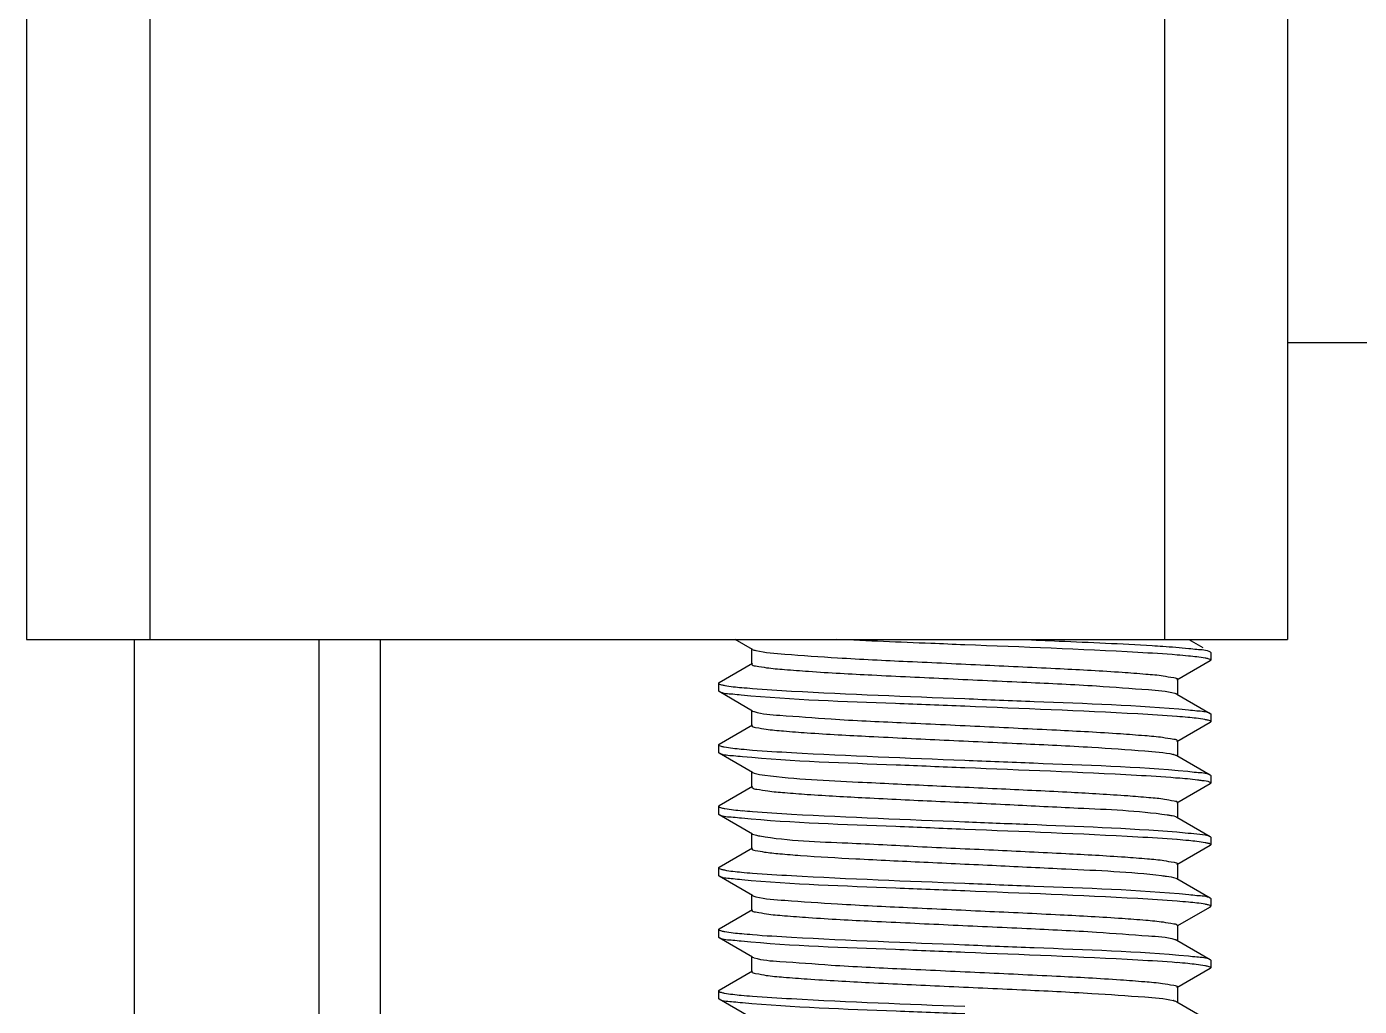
# Model space of a CAD drawing. Header units: inches. Extents: x -1293886 to -986005, y -15154 to 203628.
# Drawn here: x -1239151.3 to -1239003.7, y 86451.2 to 86559.7 of the extents above; entities that cross this region are included whole.
import ezdxf

# ---------------------------------------------------------------- set-up
doc = ezdxf.new("R2010")
doc.units = ezdxf.units.IN
doc.header["$LTSCALE"] = 100
doc.header["$MEASUREMENT"] = 0
doc.layers.add('W_DIM', color=4, linetype='Continuous')

# ---------------------------------------------------------------- blocks, each defined once
blk = doc.blocks.new('1111')
at = {"layer": 'W_DIM', "color": 7}
for p, q in [((-2278636.98, 1712124), (-2278636.98, 1710992.58)), ((-2278623.34, 1712124), (-2278623.34, 1710992.58)), ((-2278510.88, 1712124), (-2278510.88, 1710992.58)), ((-2278497.25, 1712124), (-2278497.25, 1710992.58)), ((-2278497.25, 1711025.48), (-2278468.28, 1711025.48)), ((-2278636.98, 1710992.58), (-2278497.25, 1710992.58)), ((-2278625.05, 1710992.58), (-2278625.05, 1710870.23)), ((-2278604.6, 1710992.58), (-2278604.6, 1710870.23)), ((-2278597.78, 1710856.26), (-2278597.78, 1710992.58)), ((-2278556.53, 1710991.47), (-2278558.45, 1710992.58)), ((-2278556.61, 1710989.85), (-2278556.61, 1710991.56)), ((-2278508.21, 1710992.58), (-2278506.66, 1710991.69)), ((-2278560.23, 1710987.8), (-2278556.53, 1710989.94)), ((-2278505.83, 1710990.2), (-2278509.53, 1710988.06)), ((-2278505.83, 1710991.21), (-2278505.77, 1710991.13)), ((-2278505.83, 1710990.2), (-2278505.77, 1710990.28)), ((-2278505.77, 1710991.13), (-2278505.77, 1710990.28)), ((-2278560.23, 1710987.8), (-2278560.3, 1710987.72)), ((-2278560.3, 1710987.72), (-2278560.3, 1710986.87)), ((-2278509.46, 1710988.15), (-2278509.46, 1710986.45)), ((-2278560.23, 1710986.8), (-2278560.3, 1710986.87)), ((-2278556.53, 1710984.65), (-2278560.23, 1710986.8)), ((-2278509.53, 1710986.53), (-2278505.83, 1710984.39)), ((-2278556.61, 1710983.04), (-2278556.61, 1710984.74)), ((-2278556.53, 1710984.65), (-2278556.4, 1710984.6)), ((-2278505.83, 1710984.39), (-2278505.77, 1710984.32)), ((-2278505.77, 1710984.32), (-2278505.77, 1710983.46)), ((-2278560.23, 1710980.98), (-2278556.53, 1710983.12)), ((-2278505.83, 1710983.39), (-2278509.53, 1710981.25)), ((-2278505.83, 1710983.39), (-2278505.77, 1710983.46)), ((-2278509.46, 1710981.33), (-2278509.46, 1710979.63)), ((-2278560.23, 1710980.98), (-2278560.3, 1710980.91)), ((-2278560.3, 1710980.91), (-2278560.3, 1710980.06)), ((-2278560.23, 1710979.98), (-2278560.3, 1710980.06)), ((-2278556.53, 1710977.84), (-2278560.23, 1710979.98)), ((-2278509.53, 1710979.72), (-2278505.83, 1710977.57)), ((-2278556.61, 1710976.22), (-2278556.61, 1710977.93)), ((-2278509.46, 1710977.22), (-2278509.66, 1710977.23)), ((-2278505.83, 1710977.57), (-2278505.77, 1710977.5)), ((-2278505.83, 1710976.57), (-2278505.77, 1710976.65)), ((-2278505.77, 1710977.5), (-2278505.77, 1710976.65)), ((-2278560.23, 1710974.17), (-2278556.53, 1710976.31)), ((-2278505.83, 1710976.57), (-2278509.53, 1710974.43)), ((-2278560.23, 1710974.17), (-2278560.3, 1710974.09)), ((-2278560.3, 1710974.09), (-2278560.3, 1710973.24)), ((-2278509.46, 1710974.52), (-2278509.46, 1710972.81)), ((-2278560.23, 1710973.16), (-2278560.3, 1710973.24)), ((-2278556.53, 1710971.02), (-2278560.23, 1710973.16)), ((-2278509.53, 1710972.9), (-2278505.83, 1710970.76)), ((-2278556.61, 1710969.41), (-2278556.61, 1710971.11)), ((-2278505.83, 1710970.76), (-2278505.77, 1710970.68)), ((-2278560.23, 1710967.35), (-2278556.53, 1710969.49)), ((-2278505.83, 1710969.76), (-2278509.53, 1710967.62)), ((-2278505.83, 1710969.76), (-2278505.77, 1710969.83)), ((-2278505.77, 1710970.68), (-2278505.77, 1710969.83)), ((-2278560.23, 1710967.35), (-2278560.3, 1710967.28)), ((-2278560.3, 1710967.28), (-2278560.3, 1710966.42)), ((-2278560.23, 1710966.35), (-2278560.3, 1710966.42)), ((-2278556.53, 1710964.21), (-2278560.23, 1710966.35)), ((-2278509.46, 1710967.7), (-2278509.46, 1710966)), ((-2278509.64, 1710966.13), (-2278509.53, 1710966.08)), ((-2278509.53, 1710966.08), (-2278505.83, 1710963.94)), ((-2278556.61, 1710962.59), (-2278556.61, 1710964.29)), ((-2278505.83, 1710963.94), (-2278505.77, 1710963.87)), ((-2278505.77, 1710963.87), (-2278505.77, 1710963.02)), ((-2278560.23, 1710960.53), (-2278556.53, 1710962.68)), ((-2278505.83, 1710962.94), (-2278509.53, 1710960.8)), ((-2278505.83, 1710962.94), (-2278505.77, 1710963.02)), ((-2278560.23, 1710960.53), (-2278560.3, 1710960.46)), ((-2278560.3, 1710960.46), (-2278560.3, 1710959.61)), ((-2278509.46, 1710960.89), (-2278509.46, 1710959.18)), ((-2278560.23, 1710959.53), (-2278560.3, 1710959.61)), ((-2278556.53, 1710957.39), (-2278560.23, 1710959.53)), ((-2278509.53, 1710959.27), (-2278505.83, 1710957.13)), ((-2278556.61, 1710955.77), (-2278556.61, 1710957.48)), ((-2278556.53, 1710957.39), (-2278556.4, 1710957.33)), ((-2278505.83, 1710956.13), (-2278509.53, 1710953.98)), ((-2278505.83, 1710957.13), (-2278505.77, 1710957.05)), ((-2278505.83, 1710956.13), (-2278505.77, 1710956.2)), ((-2278505.77, 1710957.05), (-2278505.77, 1710956.2)), ((-2278560.23, 1710953.72), (-2278556.53, 1710955.86)), ((-2278560.23, 1710953.72), (-2278560.3, 1710953.64)), ((-2278560.3, 1710953.64), (-2278560.3, 1710952.79)), ((-2278509.46, 1710954.07), (-2278509.46, 1710952.37)), ((-2278560.23, 1710952.72), (-2278560.3, 1710952.79)), ((-2278556.53, 1710950.58), (-2278560.23, 1710952.72)), ((-2278509.53, 1710952.45), (-2278505.83, 1710950.31))]:
    blk.add_line(p, q, dxfattribs=at)
for centre, radius, start, end in [((-2278515.35, 1710915.75), 75.33, 84.5776, 85.5479), ((-2278550.54, 1711064.41), 77.49, 264.6627, 265.5428), ((-2278555.88, 1710986.09), 1.58, 250.9561, 252.0907), ((-2278515.5, 1710907.14), 77.14, 84.6498, 85.5433), ((-2278550.62, 1711056.57), 76.47, 264.6243, 265.5438), ((-2278510.75, 1710976.28), 3.66, 75.6696, 76.5396), ((-2278550.4, 1711052.46), 79.18, 264.7268, 265.5405), ((-2278515.3, 1710895.85), 74.78, 84.5514, 85.5534), ((-2278550.55, 1711043.78), 77.32, 264.6569, 265.5429), ((-2278515.35, 1710888.48), 75.33, 84.5776, 85.5479), ((-2278550.54, 1711037.15), 77.49, 264.6627, 265.5428), ((-2278555.88, 1710958.82), 1.58, 250.9561, 252.0907), ((-2278515.5, 1710879.87), 77.14, 84.6498, 85.5433), ((-2278550.62, 1711029.3), 76.47, 264.6243, 265.5438), ((-2278510.75, 1710949.02), 3.66, 75.6696, 76.5396)]:
    blk.add_arc(centre, radius, start, end, dxfattribs=at)
for points, knots in [([(-2278556.53, 1710991.47), (-2278556.49, 1710991.44), (-2278556.37, 1710991.4), (-2278556.24, 1710991.36), (-2278556.17, 1710991.35)], [0, 0, 0, 0, 0.406881, 1, 1, 1, 1]), ([(-2278533.03, 1710991.98), (-2278534.28, 1710992.03), (-2278539.03, 1710992.22), (-2278543.78, 1710992.42), (-2278547.28, 1710992.58)], [0, 0, 0, 0, 0.261917, 1, 1, 1, 1]), ([(-2278509.5, 1710990.85), (-2278510.95, 1710990.97), (-2278518.79, 1710991.44), (-2278526.63, 1710991.73), (-2278533.03, 1710991.98)], [0, 0, 0, 0, 0.184493, 1, 1, 1, 1]), ([(-2278526.66, 1710992.58), (-2278525.3, 1710992.52), (-2278520.5, 1710992.32), (-2278515.7, 1710992.11), (-2278512.26, 1710991.9)], [0, 0, 0, 0, 0.283518, 1, 1, 1, 1]), ([(-2278512.26, 1710991.9), (-2278511.87, 1710991.87), (-2278510.51, 1710991.78), (-2278509.16, 1710991.69), (-2278508.2, 1710991.59)], [0, 0, 0, 0, 0.290406, 1, 1, 1, 1]), ([(-2278508.2, 1710991.59), (-2278507.9, 1710991.56), (-2278507.12, 1710991.45), (-2278506.27, 1710991.46), (-2278505.83, 1710991.21)], [0, 0, 0, 0, 0.378482, 1, 1, 1, 1]), ([(-2278556.17, 1710991.35), (-2278555.12, 1710991.1), (-2278552.08, 1710990.89), (-2278546.49, 1710990.48), (-2278539.07, 1710990.13), (-2278530.85, 1710989.75), (-2278522.94, 1710989.38), (-2278516.97, 1710989.06), (-2278513.23, 1710988.77), (-2278511.2, 1710988.61), (-2278510.24, 1710988.39), (-2278509.46, 1710988.3), (-2278509.46, 1710988.15)], [0, 0, 0, 0, 0.068576, 0.194029, 0.359725, 0.543506, 0.720761, 0.867753, 0.923531, 0.964877, 0.99049, 1, 1, 1, 1]), ([(-2278506.05, 1710990.43), (-2278506.16, 1710990.47), (-2278506.88, 1710990.61), (-2278507.62, 1710990.68), (-2278508.23, 1710990.74)], [0, 0, 0, 0, 0.160696, 1, 1, 1, 1]), ([(-2278505.77, 1710990.28), (-2278505.77, 1710990.31), (-2278505.88, 1710990.39), (-2278505.98, 1710990.41), (-2278506.05, 1710990.43)], [0, 0, 0, 0, 0.318595, 1, 1, 1, 1]), ([(-2278556.61, 1710989.85), (-2278556.61, 1710989.7), (-2278555.8, 1710989.61), (-2278554.82, 1710989.39), (-2278552.74, 1710989.23), (-2278548.92, 1710988.93), (-2278542.82, 1710988.61), (-2278534.78, 1710988.23), (-2278526.48, 1710987.84), (-2278519.07, 1710987.51), (-2278513.62, 1710987.07), (-2278510.69, 1710986.9), (-2278509.74, 1710986.61)], [0, 0, 0, 0, 0.009703, 0.035887, 0.07813, 0.135078, 0.284815, 0.464601, 0.649729, 0.81476, 0.937049, 1, 1, 1, 1]), ([(-2278560.3, 1710987.72), (-2278560.3, 1710987.68), (-2278560.17, 1710987.61), (-2278560.06, 1710987.58), (-2278559.98, 1710987.56)], [0, 0, 0, 0, 0.314295, 1, 1, 1, 1]), ([(-2278559.98, 1710987.56), (-2278559.86, 1710987.53), (-2278559.12, 1710987.38), (-2278558.37, 1710987.31), (-2278557.74, 1710987.25)], [0, 0, 0, 0, 0.163341, 1, 1, 1, 1]), ([(-2278556.56, 1710987.15), (-2278555.11, 1710987.03), (-2278547.28, 1710986.56), (-2278539.43, 1710986.27), (-2278533.03, 1710986.02)], [0, 0, 0, 0, 0.184553, 1, 1, 1, 1]), ([(-2278557.79, 1710986.4), (-2278558.1, 1710986.43), (-2278558.91, 1710986.55), (-2278559.79, 1710986.54), (-2278560.23, 1710986.8)], [0, 0, 0, 0, 0.379133, 1, 1, 1, 1]), ([(-2278533.03, 1710985.17), (-2278535.58, 1710985.27), (-2278543.84, 1710985.62), (-2278552.1, 1710985.86), (-2278557.79, 1710986.4)], [0, 0, 0, 0, 0.309073, 1, 1, 1, 1]), ([(-2278533.03, 1710986.02), (-2278530.47, 1710985.92), (-2278522.2, 1710985.56), (-2278513.92, 1710985.32), (-2278508.23, 1710984.78)], [0, 0, 0, 0, 0.309586, 1, 1, 1, 1]), ([(-2278509.74, 1710986.61), (-2278509.7, 1710986.6), (-2278509.63, 1710986.58), (-2278509.56, 1710986.55), (-2278509.53, 1710986.53)], [0, 0, 0, 0, 0.569522, 1, 1, 1, 1]), ([(-2278556.37, 1710984.59), (-2278555.46, 1710984.29), (-2278552.56, 1710984.14), (-2278547.16, 1710983.68), (-2278539.75, 1710983.36), (-2278531.43, 1710982.96), (-2278523.34, 1710982.58), (-2278517.21, 1710982.26), (-2278513.36, 1710981.96), (-2278511.26, 1710981.8), (-2278510.27, 1710981.58), (-2278509.46, 1710981.49), (-2278509.46, 1710981.33)], [0, 0, 0, 0, 0.061098, 0.182334, 0.347135, 0.532706, 0.713328, 0.863975, 0.921317, 0.963856, 0.990226, 1, 1, 1, 1]), ([(-2278509.51, 1710984.04), (-2278510.95, 1710984.15), (-2278518.79, 1710984.63), (-2278526.64, 1710984.91), (-2278533.03, 1710985.17)], [0, 0, 0, 0, 0.184541, 1, 1, 1, 1]), ([(-2278508.23, 1710984.78), (-2278507.93, 1710984.75), (-2278507.13, 1710984.64), (-2278506.27, 1710984.64), (-2278505.83, 1710984.39)], [0, 0, 0, 0, 0.378727, 1, 1, 1, 1]), ([(-2278556.61, 1710983.04), (-2278556.61, 1710982.89), (-2278555.82, 1710982.79), (-2278554.87, 1710982.58), (-2278552.84, 1710982.42), (-2278549.1, 1710982.12), (-2278543.12, 1710981.81), (-2278535.21, 1710981.43), (-2278526.99, 1710981.05), (-2278519.57, 1710980.71), (-2278513.98, 1710980.3), (-2278510.94, 1710980.09), (-2278509.9, 1710979.84)], [0, 0, 0, 0, 0.009517, 0.035128, 0.076492, 0.132277, 0.279305, 0.456588, 0.640385, 0.806077, 0.931494, 1, 1, 1, 1]), ([(-2278506.07, 1710983.62), (-2278506.19, 1710983.66), (-2278506.93, 1710983.8), (-2278507.68, 1710983.88), (-2278508.31, 1710983.94)], [0, 0, 0, 0, 0.16229, 1, 1, 1, 1]), ([(-2278505.77, 1710983.46), (-2278505.77, 1710983.5), (-2278505.89, 1710983.58), (-2278506, 1710983.6), (-2278506.07, 1710983.62)], [0, 0, 0, 0, 0.315177, 1, 1, 1, 1]), ([(-2278560.3, 1710980.91), (-2278560.3, 1710980.87), (-2278560.19, 1710980.8), (-2278560.1, 1710980.77), (-2278560.03, 1710980.75)], [0, 0, 0, 0, 0.319254, 1, 1, 1, 1]), ([(-2278557.67, 1710979.58), (-2278558, 1710979.61), (-2278558.84, 1710979.72), (-2278559.77, 1710979.71), (-2278560.23, 1710979.98)], [0, 0, 0, 0, 0.380051, 1, 1, 1, 1]), ([(-2278560.03, 1710980.75), (-2278559.91, 1710980.72), (-2278559.17, 1710980.57), (-2278558.42, 1710980.5), (-2278557.79, 1710980.44)], [0, 0, 0, 0, 0.159053, 1, 1, 1, 1]), ([(-2278533.03, 1710978.35), (-2278535.56, 1710978.45), (-2278543.78, 1710978.8), (-2278552.01, 1710979.05), (-2278557.67, 1710979.58)], [0, 0, 0, 0, 0.307895, 1, 1, 1, 1]), ([(-2278556.56, 1710980.33), (-2278555.12, 1710980.22), (-2278547.28, 1710979.74), (-2278539.43, 1710979.46), (-2278533.03, 1710979.2)], [0, 0, 0, 0, 0.184509, 1, 1, 1, 1]), ([(-2278509.85, 1710979.83), (-2278509.78, 1710979.81), (-2278509.68, 1710979.78), (-2278509.57, 1710979.74), (-2278509.53, 1710979.72)], [0, 0, 0, 0, 0.585672, 1, 1, 1, 1]), ([(-2278533.03, 1710979.2), (-2278530.49, 1710979.1), (-2278522.24, 1710978.75), (-2278513.99, 1710978.51), (-2278508.31, 1710977.97)], [0, 0, 0, 0, 0.308784, 1, 1, 1, 1]), ([(-2278509.66, 1710977.23), (-2278511.1, 1710977.35), (-2278518.89, 1710977.81), (-2278526.69, 1710978.1), (-2278533.03, 1710978.35)], [0, 0, 0, 0, 0.186017, 1, 1, 1, 1]), ([(-2278556.53, 1710977.84), (-2278556.48, 1710977.81), (-2278556.04, 1710977.65), (-2278555.58, 1710977.6), (-2278555.19, 1710977.55)], [0, 0, 0, 0, 0.140461, 1, 1, 1, 1]), ([(-2278555.19, 1710977.55), (-2278551.75, 1710977.08), (-2278545.71, 1710976.85), (-2278536.97, 1710976.39), (-2278529.1, 1710976.05), (-2278521.73, 1710975.69), (-2278516.25, 1710975.38), (-2278512.85, 1710975.11), (-2278511.03, 1710974.95), (-2278510.16, 1710974.75), (-2278509.46, 1710974.65), (-2278509.46, 1710974.52)], [0, 0, 0, 0, 0.226556, 0.394464, 0.573122, 0.741029, 0.877994, 0.929534, 0.967621, 0.99116, 1, 1, 1, 1]), ([(-2278506.71, 1710976.93), (-2278506.88, 1710976.96), (-2278507.8, 1710977.08), (-2278508.72, 1710977.16), (-2278509.46, 1710977.22)], [0, 0, 0, 0, 0.190958, 1, 1, 1, 1]), ([(-2278508.31, 1710977.97), (-2278507.99, 1710977.94), (-2278507.18, 1710977.83), (-2278506.28, 1710977.83), (-2278505.83, 1710977.57)], [0, 0, 0, 0, 0.379378, 1, 1, 1, 1]), ([(-2278505.77, 1710976.65), (-2278505.77, 1710976.68), (-2278506.09, 1710976.91), (-2278506.41, 1710976.89), (-2278506.71, 1710976.93)], [0, 0, 0, 0, 0.092798, 1, 1, 1, 1]), ([(-2278556.61, 1710976.22), (-2278556.61, 1710976.21), (-2278556.6, 1710976.2), (-2278556.6, 1710976.19), (-2278556.59, 1710976.18)], [0, 0, 0, 0, 0.463467, 1, 1, 1, 1]), ([(-2278556.59, 1710976.18), (-2278556.47, 1710976.04), (-2278555.81, 1710975.96), (-2278554.66, 1710975.75), (-2278552.77, 1710975.59), (-2278549.17, 1710975.31), (-2278543.58, 1710975.02), (-2278536.1, 1710974.65), (-2278528.24, 1710974.31), (-2278519.7, 1710973.84), (-2278513.85, 1710973.64), (-2278510.59, 1710973.15)], [0, 0, 0, 0, 0.011937, 0.038615, 0.07957, 0.133598, 0.274096, 0.443272, 0.620779, 0.785256, 1, 1, 1, 1]), ([(-2278560.3, 1710974.09), (-2278560.3, 1710974.05), (-2278560.16, 1710973.97), (-2278560.06, 1710973.95), (-2278559.98, 1710973.92)], [0, 0, 0, 0, 0.312916, 1, 1, 1, 1]), ([(-2278559.98, 1710973.92), (-2278559.85, 1710973.89), (-2278559.09, 1710973.74), (-2278558.32, 1710973.67), (-2278557.67, 1710973.61)], [0, 0, 0, 0, 0.163149, 1, 1, 1, 1]), ([(-2278557.75, 1710972.77), (-2278558.07, 1710972.8), (-2278558.89, 1710972.91), (-2278559.78, 1710972.9), (-2278560.23, 1710973.16)], [0, 0, 0, 0, 0.379419, 1, 1, 1, 1]), ([(-2278533.03, 1710971.54), (-2278535.58, 1710971.64), (-2278543.82, 1710971.99), (-2278552.07, 1710972.23), (-2278557.75, 1710972.77)], [0, 0, 0, 0, 0.308711, 1, 1, 1, 1]), ([(-2278556.55, 1710973.52), (-2278555.11, 1710973.4), (-2278547.27, 1710972.93), (-2278539.43, 1710972.64), (-2278533.03, 1710972.39)], [0, 0, 0, 0, 0.184619, 1, 1, 1, 1]), ([(-2278533.03, 1710972.39), (-2278530.7, 1710972.29), (-2278522.87, 1710971.97), (-2278515.03, 1710971.69), (-2278509.54, 1710971.26)], [0, 0, 0, 0, 0.297814, 1, 1, 1, 1]), ([(-2278510.59, 1710973.15), (-2278510.46, 1710973.13), (-2278510.11, 1710973.07), (-2278509.74, 1710973.02), (-2278509.53, 1710972.9)], [0, 0, 0, 0, 0.353551, 1, 1, 1, 1]), ([(-2278556.53, 1710971.02), (-2278556.44, 1710970.97), (-2278556.18, 1710970.9), (-2278555.91, 1710970.84), (-2278555.74, 1710970.81)], [0, 0, 0, 0, 0.374139, 1, 1, 1, 1]), ([(-2278555.74, 1710970.81), (-2278552.53, 1710970.26), (-2278546.66, 1710970.11), (-2278538.03, 1710969.62), (-2278529.97, 1710969.27), (-2278522.33, 1710968.9), (-2278516.6, 1710968.59), (-2278513.04, 1710968.31), (-2278511.11, 1710968.15), (-2278510.2, 1710967.94), (-2278509.46, 1710967.84), (-2278509.46, 1710967.7)], [0, 0, 0, 0, 0.210773, 0.377666, 0.558838, 0.731273, 0.873076, 0.926648, 0.966309, 0.990838, 1, 1, 1, 1]), ([(-2278509.51, 1710970.41), (-2278510.95, 1710970.52), (-2278518.79, 1710970.99), (-2278526.64, 1710971.28), (-2278533.03, 1710971.54)], [0, 0, 0, 0, 0.184504, 1, 1, 1, 1]), ([(-2278509.54, 1710971.26), (-2278508.69, 1710971.19), (-2278507.48, 1710971.03), (-2278506.18, 1710970.96), (-2278505.84, 1710970.76)], [0, 0, 0, 0, 0.683777, 1, 1, 1, 1]), ([(-2278556.61, 1710969.41), (-2278556.61, 1710969.27), (-2278555.93, 1710969.17), (-2278555.08, 1710968.98), (-2278553.3, 1710968.82), (-2278549.99, 1710968.55), (-2278544.63, 1710968.25), (-2278537.4, 1710967.9), (-2278529.64, 1710967.55), (-2278520.85, 1710967.1), (-2278514.74, 1710966.85), (-2278511.21, 1710966.42)], [0, 0, 0, 0, 0.008683, 0.031763, 0.069103, 0.119686, 0.254361, 0.420111, 0.597552, 0.765912, 1, 1, 1, 1]), ([(-2278506.05, 1710969.99), (-2278506.16, 1710970.02), (-2278506.87, 1710970.16), (-2278507.6, 1710970.23), (-2278508.2, 1710970.29)], [0, 0, 0, 0, 0.160861, 1, 1, 1, 1]), ([(-2278505.77, 1710969.83), (-2278505.77, 1710969.87), (-2278505.88, 1710969.94), (-2278505.98, 1710969.97), (-2278506.05, 1710969.99)], [0, 0, 0, 0, 0.319044, 1, 1, 1, 1]), ([(-2278560.3, 1710967.28), (-2278560.3, 1710967.24), (-2278560.18, 1710967.17), (-2278560.09, 1710967.14), (-2278560.02, 1710967.12)], [0, 0, 0, 0, 0.318137, 1, 1, 1, 1]), ([(-2278557.74, 1710965.95), (-2278558.06, 1710965.98), (-2278558.88, 1710966.1), (-2278559.78, 1710966.09), (-2278560.23, 1710966.35)], [0, 0, 0, 0, 0.379512, 1, 1, 1, 1]), ([(-2278560.02, 1710967.12), (-2278559.9, 1710967.09), (-2278559.15, 1710966.93), (-2278558.39, 1710966.86), (-2278557.75, 1710966.8)], [0, 0, 0, 0, 0.159502, 1, 1, 1, 1]), ([(-2278556.56, 1710966.7), (-2278555.12, 1710966.59), (-2278547.28, 1710966.11), (-2278539.43, 1710965.83), (-2278533.03, 1710965.57)], [0, 0, 0, 0, 0.184538, 1, 1, 1, 1]), ([(-2278511.21, 1710966.42), (-2278511.03, 1710966.4), (-2278510.5, 1710966.32), (-2278509.97, 1710966.25), (-2278509.64, 1710966.13)], [0, 0, 0, 0, 0.341642, 1, 1, 1, 1]), ([(-2278533.03, 1710964.72), (-2278535.58, 1710964.82), (-2278543.82, 1710965.17), (-2278552.07, 1710965.42), (-2278557.74, 1710965.95)], [0, 0, 0, 0, 0.308641, 1, 1, 1, 1]), ([(-2278533.03, 1710965.57), (-2278530.47, 1710965.47), (-2278522.19, 1710965.11), (-2278513.9, 1710964.88), (-2278508.2, 1710964.33)], [0, 0, 0, 0, 0.309919, 1, 1, 1, 1]), ([(-2278556.53, 1710964.21), (-2278556.49, 1710964.18), (-2278556.37, 1710964.13), (-2278556.24, 1710964.1), (-2278556.17, 1710964.08)], [0, 0, 0, 0, 0.406881, 1, 1, 1, 1]), ([(-2278556.17, 1710964.08), (-2278555.12, 1710963.83), (-2278552.08, 1710963.62), (-2278546.49, 1710963.22), (-2278539.07, 1710962.87), (-2278530.85, 1710962.49), (-2278522.94, 1710962.12), (-2278516.97, 1710961.8), (-2278513.23, 1710961.51), (-2278511.2, 1710961.34), (-2278510.24, 1710961.13), (-2278509.46, 1710961.03), (-2278509.46, 1710960.89)], [0, 0, 0, 0, 0.068576, 0.194029, 0.359725, 0.543506, 0.720761, 0.867753, 0.923531, 0.964877, 0.99049, 1, 1, 1, 1]), ([(-2278509.5, 1710963.59), (-2278510.95, 1710963.7), (-2278518.79, 1710964.18), (-2278526.63, 1710964.46), (-2278533.03, 1710964.72)], [0, 0, 0, 0, 0.184493, 1, 1, 1, 1]), ([(-2278506.05, 1710963.17), (-2278506.16, 1710963.2), (-2278506.88, 1710963.35), (-2278507.62, 1710963.42), (-2278508.23, 1710963.48)], [0, 0, 0, 0, 0.160696, 1, 1, 1, 1]), ([(-2278508.2, 1710964.33), (-2278507.9, 1710964.3), (-2278507.12, 1710964.19), (-2278506.27, 1710964.19), (-2278505.83, 1710963.94)], [0, 0, 0, 0, 0.378482, 1, 1, 1, 1]), ([(-2278556.61, 1710962.59), (-2278556.61, 1710962.44), (-2278555.8, 1710962.35), (-2278554.82, 1710962.12), (-2278552.74, 1710961.96), (-2278548.92, 1710961.66), (-2278542.82, 1710961.34), (-2278534.78, 1710960.97), (-2278526.48, 1710960.58), (-2278519.07, 1710960.24), (-2278513.62, 1710959.8), (-2278510.69, 1710959.63), (-2278509.74, 1710959.35)], [0, 0, 0, 0, 0.009703, 0.035887, 0.07813, 0.135078, 0.284815, 0.464601, 0.649729, 0.81476, 0.937049, 1, 1, 1, 1]), ([(-2278505.77, 1710963.02), (-2278505.77, 1710963.05), (-2278505.88, 1710963.13), (-2278505.98, 1710963.15), (-2278506.05, 1710963.17)], [0, 0, 0, 0, 0.318595, 1, 1, 1, 1]), ([(-2278560.3, 1710960.46), (-2278560.3, 1710960.42), (-2278560.17, 1710960.34), (-2278560.06, 1710960.32), (-2278559.98, 1710960.29)], [0, 0, 0, 0, 0.314295, 1, 1, 1, 1]), ([(-2278557.79, 1710959.14), (-2278558.1, 1710959.17), (-2278558.91, 1710959.28), (-2278559.79, 1710959.28), (-2278560.23, 1710959.53)], [0, 0, 0, 0, 0.379133, 1, 1, 1, 1]), ([(-2278559.98, 1710960.29), (-2278559.86, 1710960.26), (-2278559.12, 1710960.12), (-2278558.37, 1710960.05), (-2278557.74, 1710959.99)], [0, 0, 0, 0, 0.163341, 1, 1, 1, 1]), ([(-2278533.03, 1710957.9), (-2278535.58, 1710958.01), (-2278543.84, 1710958.36), (-2278552.1, 1710958.6), (-2278557.79, 1710959.14)], [0, 0, 0, 0, 0.309073, 1, 1, 1, 1]), ([(-2278556.56, 1710959.88), (-2278555.11, 1710959.77), (-2278547.28, 1710959.3), (-2278539.43, 1710959.01), (-2278533.03, 1710958.76)], [0, 0, 0, 0, 0.184553, 1, 1, 1, 1]), ([(-2278509.74, 1710959.35), (-2278509.7, 1710959.34), (-2278509.63, 1710959.31), (-2278509.56, 1710959.28), (-2278509.53, 1710959.27)], [0, 0, 0, 0, 0.569522, 1, 1, 1, 1]), ([(-2278533.03, 1710958.76), (-2278530.47, 1710958.65), (-2278522.2, 1710958.3), (-2278513.92, 1710958.06), (-2278508.23, 1710957.52)], [0, 0, 0, 0, 0.309586, 1, 1, 1, 1]), ([(-2278509.51, 1710956.77), (-2278510.95, 1710956.89), (-2278518.79, 1710957.36), (-2278526.64, 1710957.65), (-2278533.03, 1710957.9)], [0, 0, 0, 0, 0.184541, 1, 1, 1, 1]), ([(-2278508.23, 1710957.52), (-2278507.93, 1710957.49), (-2278507.13, 1710957.37), (-2278506.27, 1710957.38), (-2278505.83, 1710957.13)], [0, 0, 0, 0, 0.378727, 1, 1, 1, 1]), ([(-2278556.37, 1710957.32), (-2278555.46, 1710957.03), (-2278552.56, 1710956.88), (-2278547.16, 1710956.42), (-2278539.75, 1710956.09), (-2278531.43, 1710955.7), (-2278523.34, 1710955.32), (-2278517.21, 1710955), (-2278513.36, 1710954.7), (-2278511.26, 1710954.54), (-2278510.27, 1710954.31), (-2278509.46, 1710954.22), (-2278509.46, 1710954.07)], [0, 0, 0, 0, 0.061098, 0.182334, 0.347135, 0.532706, 0.713328, 0.863975, 0.921317, 0.963856, 0.990226, 1, 1, 1, 1]), ([(-2278506.07, 1710956.36), (-2278506.19, 1710956.39), (-2278506.93, 1710956.54), (-2278507.68, 1710956.61), (-2278508.31, 1710956.67)], [0, 0, 0, 0, 0.16229, 1, 1, 1, 1]), ([(-2278505.77, 1710956.2), (-2278505.77, 1710956.24), (-2278505.89, 1710956.31), (-2278506, 1710956.34), (-2278506.07, 1710956.36)], [0, 0, 0, 0, 0.315177, 1, 1, 1, 1]), ([(-2278556.61, 1710955.77), (-2278556.61, 1710955.63), (-2278555.82, 1710955.53), (-2278554.87, 1710955.31), (-2278552.84, 1710955.15), (-2278549.1, 1710954.86), (-2278543.12, 1710954.54), (-2278535.21, 1710954.17), (-2278526.99, 1710953.79), (-2278519.57, 1710953.44), (-2278513.98, 1710953.04), (-2278510.94, 1710952.83), (-2278509.9, 1710952.58)], [0, 0, 0, 0, 0.009517, 0.035128, 0.076492, 0.132277, 0.279305, 0.456588, 0.640385, 0.806077, 0.931494, 1, 1, 1, 1]), ([(-2278560.3, 1710953.64), (-2278560.3, 1710953.61), (-2278560.19, 1710953.54), (-2278560.1, 1710953.51), (-2278560.03, 1710953.49)], [0, 0, 0, 0, 0.319254, 1, 1, 1, 1]), ([(-2278560.03, 1710953.49), (-2278559.91, 1710953.46), (-2278559.17, 1710953.31), (-2278558.42, 1710953.23), (-2278557.79, 1710953.17)], [0, 0, 0, 0, 0.159053, 1, 1, 1, 1]), ([(-2278556.56, 1710953.07), (-2278555.12, 1710952.96), (-2278547.28, 1710952.48), (-2278539.43, 1710952.19), (-2278533.03, 1710951.94)], [0, 0, 0, 0, 0.184509, 1, 1, 1, 1]), ([(-2278557.67, 1710952.31), (-2278558, 1710952.34), (-2278558.84, 1710952.46), (-2278559.77, 1710952.45), (-2278560.23, 1710952.72)], [0, 0, 0, 0, 0.380051, 1, 1, 1, 1]), ([(-2278533.03, 1710951.09), (-2278535.56, 1710951.19), (-2278543.78, 1710951.54), (-2278552.01, 1710951.79), (-2278557.67, 1710952.31)], [0, 0, 0, 0, 0.307895, 1, 1, 1, 1]), ([(-2278509.85, 1710952.56), (-2278509.78, 1710952.55), (-2278509.68, 1710952.52), (-2278509.57, 1710952.47), (-2278509.53, 1710952.45)], [0, 0, 0, 0, 0.585672, 1, 1, 1, 1])]:
    blk.add_open_spline(points, degree=3, knots=knots, dxfattribs=at)

msp = doc.modelspace()

# ---------------------------------------------------------------- block references
at = {"layer": 'W_DIM'}
msp.add_blockref('1111', (1039485.65, -1624500.72), dxfattribs=at)

doc.saveas('drawing.dxf')
